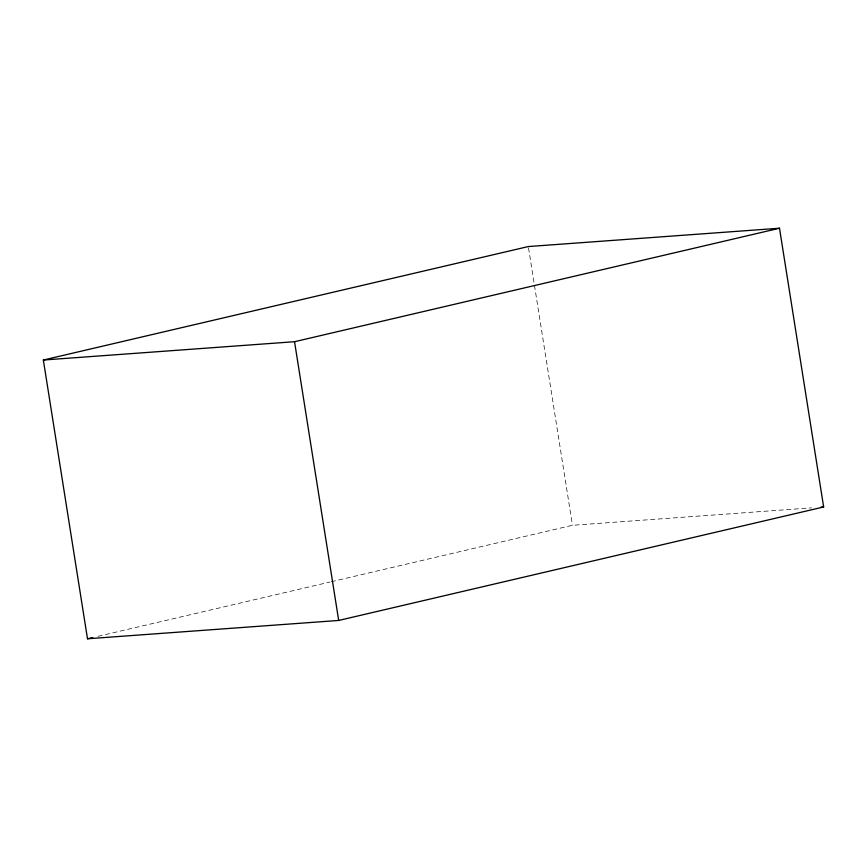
<?xml version="1.0" encoding="UTF-8"?>
<svg xmlns="http://www.w3.org/2000/svg" width="867" height="867" viewBox="0 0 867 867"><rect width="100%" height="100%" fill="white"/><g stroke="black" fill="none" stroke-linecap="round" stroke-linejoin="round"><path stroke-width="0.65" stroke-dasharray="4.33 3.25" d="M98.036 636.313L329.98 582.039M331.292 581.724L572.458 525.294L811.49 507.856M528.523 247.886L572.458 525.294"/><path stroke-width="1.3" d="M43.35 360.033L528.306 246.553L779.498 228.227L823.65 506.967L338.694 620.447L87.502 638.773L43.35 360.033L294.542 341.706L779.498 228.227M87.502 638.773L92.769 637.548M820.951 507.162L823.65 506.967M294.542 341.706L338.694 620.447"/></g></svg>
